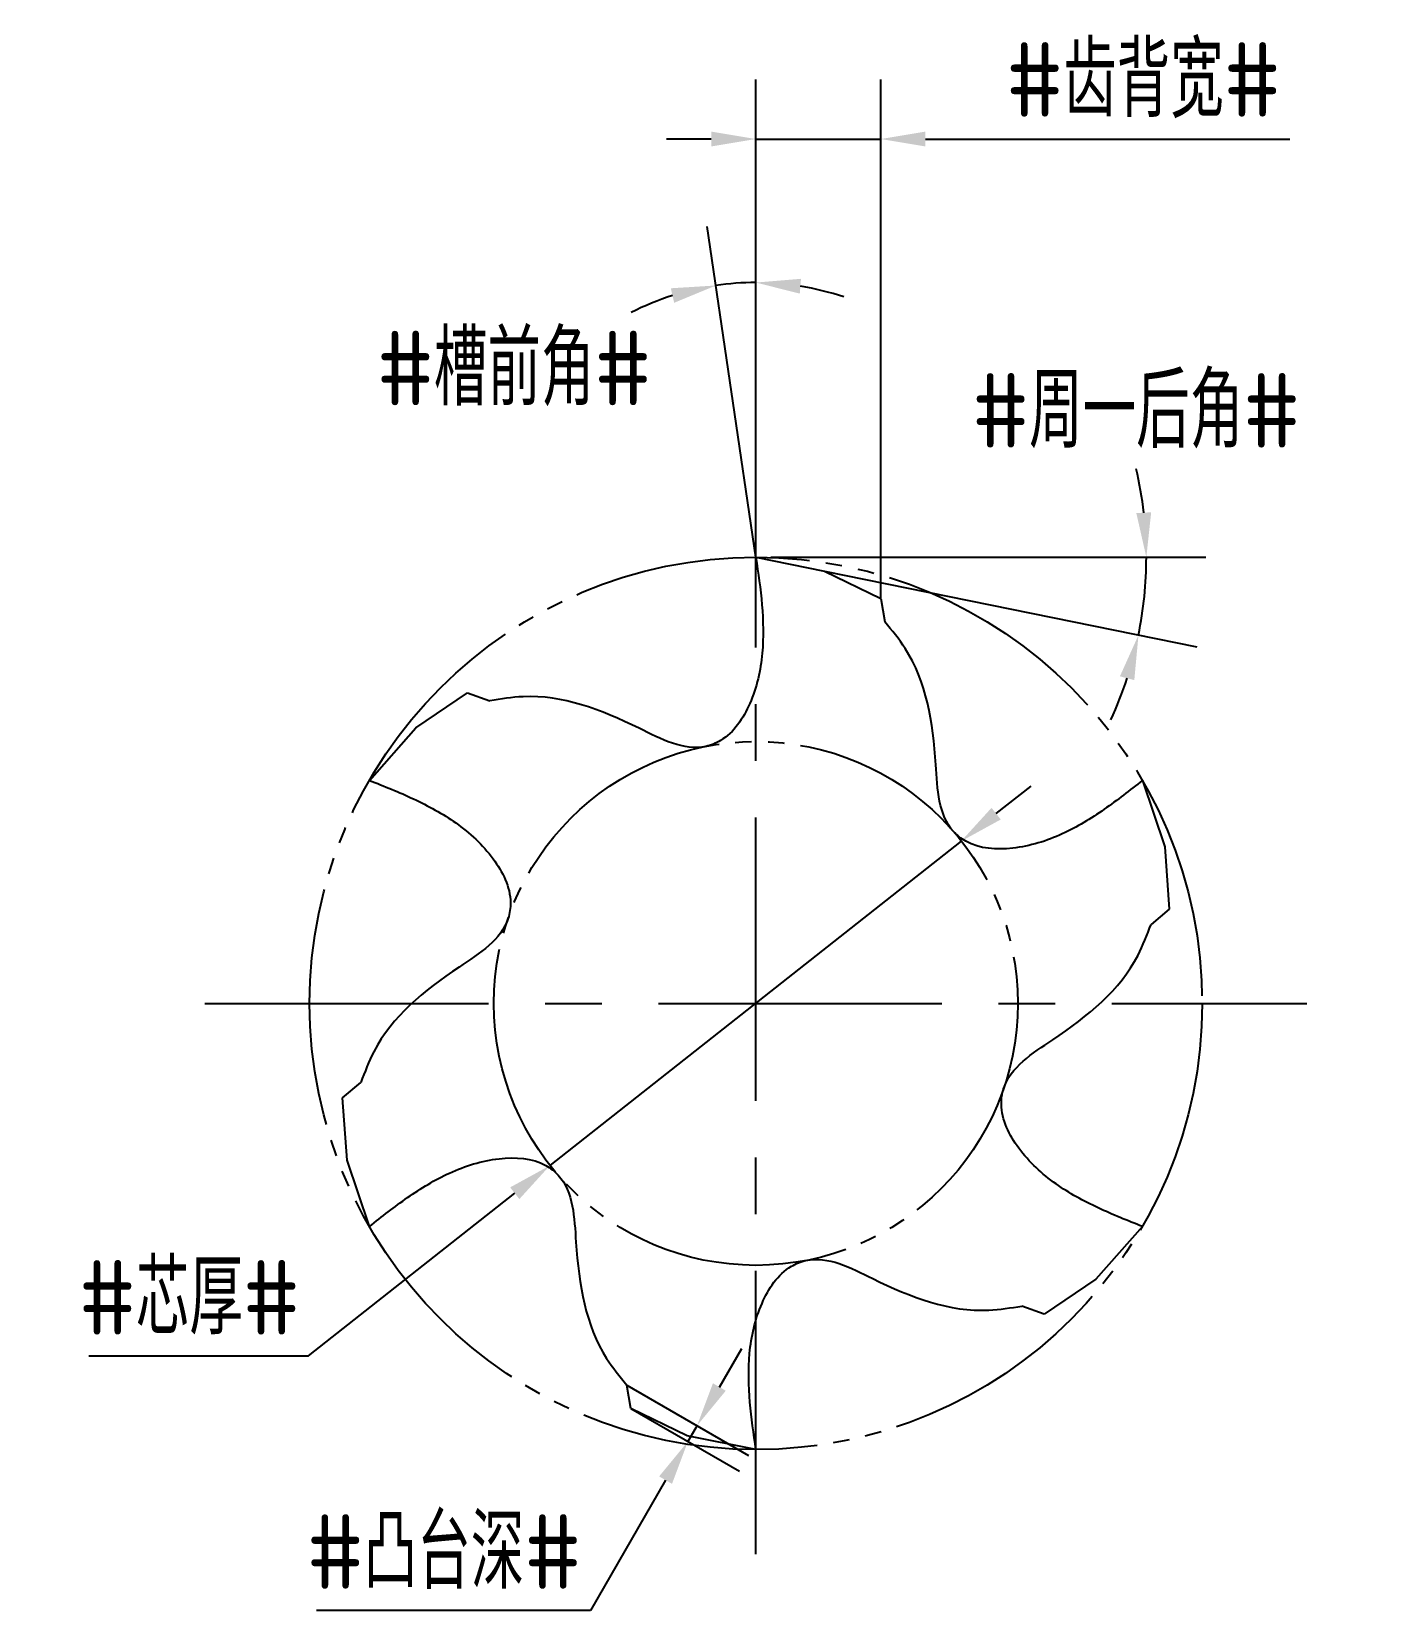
# Model space of a CAD drawing. Header units: millimetres. Extents: x 160.7 to 206.5, y 65.5 to 118.6.
import ezdxf

# ---------------------------------------------------------------- set-up
doc = ezdxf.new("R2010")
doc.units = ezdxf.units.MM
for name, pattern in [('ACAD_ISO04W100', [30, 24, -3, 0, -3]), ('CENTER', [50.8, 31.75, -6.35, 6.35, -6.35]), ('JIS_09_08', [10.75, 8, -0.55, 0.55, -0.55, 0.55, -0.55])]:
    doc.linetypes.add(name, pattern=pattern)
for name, color, linetype in [('中心线', 2, 'ACAD_ISO04W100'), ('标注', 7, 'Continuous'), ('虚线轮廓', 1, 'Continuous'), ('轮廓', 4, 'Continuous')]:
    doc.layers.add(name, color=color, linetype=linetype)
doc.styles.add('CFST0', font='gbenor.shx', dxfattribs={"bigfont": 'gbcbig.shx'})
doc.dimstyles.new('TYToolDesignC1-1', dxfattribs={"dimtxt": 2.5, "dimasz": 1.5, "dimexe": 2, "dimexo": 0, "dimtad": 1, "dimtoh": 1, "dimdec": 3, "dimdsep": 46, "dimtxsty": 'CFST0', "dimcen": 2.502, "dimclrd": 3, "dimclre": 3, "dimclrt": 3, "dimazin": 2, "dimtfac": 1, "dimtdec": 3, "dimtmove": 0, "dimatfit": 3, "dimfxl": 1, "dimarcsym": 0})

# ---------------------------------------------------------------- blocks, each defined once
blk = doc.blocks.new('*D7')
at = {"layer": 'Defpoints', "color": 0, "transparency": 16777216}
for p in [(191.897, 91.392), (178.073, 80.488)]:
    blk.add_point(p, dxfattribs=at)
at = {"layer": '标注', "color": 3, "lineweight": -2, "transparency": 16777216}
for p, q in [((193.075, 92.321), (194.253, 93.249)), ((191.897, 91.392), (178.073, 80.488)), ((169.965, 74.094), (176.895, 79.559)), ((162.575, 74.094), (169.965, 74.094))]:
    blk.add_line(p, q, dxfattribs=at)
at = {"layer": '标注', "color": 3, "transparency": 16777216}
for points in [[(192.92, 92.517), (193.23, 92.124), (191.897, 91.392)], [(176.74, 79.756), (177.05, 79.363), (178.073, 80.488)]]:
    blk.add_solid(points, dxfattribs=at)
at = {"layer": '标注', "color": 3, "transparency": 16777216, "insert": (165.958, 76.052), "char_height": 2.5, "attachment_point": 5, "style": 'CFST0'}
blk.add_mtext('#芯厚#', dxfattribs=at)
blk = doc.blocks.new('*D3')
at = {"layer": 'Defpoints', "color": 0, "transparency": 16777216}
for p in [(184.551, 110.163), (185, 100.94), (185, 100.94), (185, 100), (185.26, 99.17)]:
    blk.add_point(p, dxfattribs=at)
at = {"layer": '标注', "color": 3, "lineweight": -2, "transparency": 16777216}
for q in [(183.367, 112.055), (185, 112.174)]:
    blk.add_line((185, 100.94), q, dxfattribs=at)
for start, end in [(90, 98.3566), (71.3651, 80.6826), (107.674, 116.9914)]:
    blk.add_arc((185, 100.94), 9.234, start, end, dxfattribs=at)
at = {"layer": '标注', "color": 3, "transparency": 16777216}
for points in [[(182.14, 109.982), (182.253, 109.495), (183.658, 110.076)], [(186.475, 109.803), (186.515, 110.301), (185, 110.174)]]:
    blk.add_solid(points, dxfattribs=at)
at = {"layer": '标注', "color": 3, "transparency": 16777216, "insert": (176.873, 107.282), "char_height": 2.5, "attachment_point": 5, "style": 'CFST0'}
blk.add_mtext('#槽前角#', dxfattribs=at)
blk = doc.blocks.new('*D5')
at = {"layer": 'Defpoints', "color": 0, "transparency": 16777216}
for p in [(185, 100.94), (185, 100.94), (185.5, 100.94), (187.31, 100.47), (198.005, 99.189)]:
    blk.add_point(p, dxfattribs=at)
at = {"layer": '标注', "color": 3, "lineweight": -2, "transparency": 16777216}
for p, q in [((185.5, 100.94), (200.123, 100.94)), ((187.31, 100.47), (199.819, 97.925))]:
    blk.add_line(p, q, dxfattribs=at)
for start, end in [(6.5529, 13.1057), (348.4994, 360), (335.3937, 341.9465)]:
    blk.add_arc((185, 100.94), 13.123, start, end, dxfattribs=at)
at = {"layer": '标注', "color": 3, "transparency": 16777216}
for points in [[(198.286, 102.452), (197.787, 102.423), (198.123, 100.94)], [(197.235, 96.937), (197.718, 96.809), (197.859, 98.324)]]:
    blk.add_solid(points, dxfattribs=at)
at = {"layer": '标注', "color": 3, "transparency": 16777216, "insert": (197.781, 105.859), "char_height": 2.5, "attachment_point": 5, "style": 'CFST0'}
blk.add_mtext('#周一后角#', dxfattribs=at)
blk = doc.blocks.new('*D4')
at = {"layer": 'Defpoints', "color": 0, "transparency": 16777216}
for p in [(189.2, 115), (185, 100.94), (189.2, 99.56)]:
    blk.add_point(p, dxfattribs=at)
at = {"layer": '标注', "color": 3, "lineweight": -2, "transparency": 16777216}
for p, q in [((185, 100.94), (185, 117)), ((189.2, 99.56), (189.2, 117)), ((183.5, 115), (182, 115)), ((185, 115), (189.2, 115)), ((190.7, 115), (202.943, 115))]:
    blk.add_line(p, q, dxfattribs=at)
at = {"layer": '标注', "color": 3, "transparency": 16777216}
for points in [[(183.5, 115.25), (183.5, 114.75), (185, 115)], [(190.7, 115.25), (190.7, 114.75), (189.2, 115)]]:
    blk.add_solid(points, dxfattribs=at)
at = {"layer": '标注', "color": 3, "transparency": 16777216, "insert": (198.026, 116.972), "char_height": 2.5, "attachment_point": 5, "style": 'CFST0'}
blk.add_mtext('#齿背宽#', dxfattribs=at)
blk = doc.blocks.new('*D6')
at = {"layer": 'Defpoints', "color": 0, "transparency": 16777216}
for p in [(180.66, 73.11), (180.8, 72.32), (182.715, 71.215)]:
    blk.add_point(p, dxfattribs=at)
at = {"layer": '标注', "color": 3, "lineweight": -2, "transparency": 16777216}
for p, q in [((183.772, 73.045), (184.522, 74.344)), ((180.66, 73.11), (184.754, 70.746)), ((180.8, 72.32), (184.447, 70.215)), ((183.022, 71.746), (182.715, 71.215)), ((181.965, 69.915), (179.435, 65.534)), ((179.435, 65.534), (170.226, 65.534))]:
    blk.add_line(p, q, dxfattribs=at)
at = {"layer": '标注', "color": 3, "transparency": 16777216}
for points in [[(183.555, 73.17), (183.988, 72.92), (183.022, 71.746)], [(181.748, 70.04), (182.181, 69.79), (182.715, 71.215)]]:
    blk.add_solid(points, dxfattribs=at)
at = {"layer": '标注', "color": 3, "transparency": 16777216, "insert": (174.518, 67.506), "char_height": 2.5, "attachment_point": 5, "style": 'CFST0'}
blk.add_mtext('#凸台深#', dxfattribs=at)

msp = doc.modelspace()

# ---------------------------------------------------------------- linework, layer by layer
at = {"layer": '中心线', "linetype": 'CENTER', "ltscale": 0.3}
for p, q in [((185, 67.422), (185, 104.458)), ((166.482, 85.94), (203.518, 85.94))]:
    msp.add_line(p, q, dxfattribs=at)
at = {"layer": '虚线轮廓', "color": 7, "linetype": 'JIS_09_08'}
for radius in [15, 8.8047]:
    msp.add_circle((185, 85.94), radius, dxfattribs=at)
at = {"layer": '轮廓', "linetype": 'Continuous'}
for p, q in [((185, 100.94), (187.311, 100.4721)), ((187.311, 100.4721), (189.2, 99.5574)), ((173.5703, 95.2074), (175.307, 96.386)), ((172.0096, 93.44), (173.5703, 95.2074)), ((197.9904, 93.44), (198.7406, 91.2047)), ((198.7406, 91.2047), (198.893, 89.1114)), ((171.2594, 80.6753), (171.107, 82.7686)), ((172.0096, 78.44), (171.2594, 80.6753)), ((197.9904, 78.44), (196.4297, 76.6726)), ((196.4297, 76.6726), (194.693, 75.494)), ((182.689, 71.4079), (180.8, 72.3226)), ((185, 70.94), (182.689, 71.4079))]:
    msp.add_line(p, q, dxfattribs=at)
at = {"layer": '轮廓'}
for p, q in [((189.2, 99.5574), (189.3389, 98.7696)), ((175.307, 96.386), (176.0587, 96.1124)), ((198.893, 89.1114), (198.2802, 88.5972)), ((171.107, 82.7686), (171.7198, 83.2828)), ((194.693, 75.494), (193.9413, 75.7676)), ((180.8, 72.3226), (180.6611, 73.1104))]:
    msp.add_line(p, q, dxfattribs=at)
for points in [[(185, 100.94), (185.2012, 99.3413), (185.2116, 97.7098), (184.7951, 96.0241), (183.8076, 94.7772), (183.3189, 94.5827), (181.0728, 95.1913), (177.173, 96.2513), (176.0587, 96.1124)], [(197.9904, 93.44), (196.7065, 92.4664), (195.2987, 91.6417), (193.6306, 91.1595), (192.057, 91.3912), (191.6442, 91.7172), (191.0483, 93.9667), (190.0164, 97.874), (189.3389, 98.7696)], [(172.0096, 93.44), (173.4947, 92.8149), (174.9129, 92.0081), (176.1645, 90.8046), (176.7506, 89.326), (176.6747, 88.8054), (175.0246, 87.1646), (172.1567, 84.3173), (171.7198, 83.2828)], [(197.9904, 78.44), (196.5053, 79.0651), (195.0871, 79.8719), (193.8355, 81.0754), (193.2494, 82.554), (193.3253, 83.0746), (194.9754, 84.7154), (197.8433, 87.5627), (198.2802, 88.5972)], [(172.0096, 78.44), (173.2935, 79.4136), (174.7013, 80.2383), (176.3694, 80.7205), (177.943, 80.4888), (178.3558, 80.1628), (178.9517, 77.9133), (179.9836, 74.006), (180.6611, 73.1104)], [(185, 70.94), (184.7988, 72.5387), (184.7884, 74.1702), (185.2049, 75.8559), (186.1924, 77.1028), (186.6811, 77.2973), (188.9272, 76.6887), (192.827, 75.6287), (193.9413, 75.7676)]]:
    msp.add_spline(points, degree=3, dxfattribs=at)

# ---------------------------------------------------------------- dimensions: what is measured, and where the dimension line sits
at = {"layer": '标注'}
dim = msp.add_linear_dim(base=(189.2, 115), p1=(185, 100.94), p2=(189.2, 99.56), text='#齿背宽#', dimstyle='TYToolDesignC1-1', dxfattribs=at)
dim.commit()
dim.dimension.update_dxf_attribs({"geometry": '*D4', "text_midpoint": (198.0256, 115), "dimtype": 160})
for base, line1, line2, text, picture, middle in [((184.5512, 110.1632), ((185, 100.94), (185, 100)), ((185, 100.94), (185.26, 99.17)), '#槽前角#', '*D3', (176.8728, 105.3238)), ((198.0053, 99.1892), ((185, 100.94), (187.31, 100.47)), ((185, 100.94), (185.5, 100.94)), '#周一后角#', '*D5', (197.7808, 103.9155))]:
    dim = msp.add_angular_dim_2l(base=base, line1=line1, line2=line2, text=text, dimstyle='TYToolDesignC1-1', dxfattribs=at)
    dim.commit()
    dim.dimension.update_dxf_attribs({"geometry": picture, "text_midpoint": middle, "dimtype": 162})
dim = msp.add_diameter_dim_2p(p1=(191.8973, 91.3917), p2=(178.0727, 80.4883), text='#芯厚#', dimstyle='TYToolDesignC1-1', dxfattribs=at)
dim.commit()
dim.dimension.update_dxf_attribs({"geometry": '*D7', "text_midpoint": (165.9578, 74.094), "dimtype": 163})
dim = msp.add_linear_dim(base=(182.7148, 71.2145), p1=(180.66, 73.11), p2=(180.8, 72.32), angle=240, text='#凸台深#', dimstyle='TYToolDesignC1-1', dxfattribs=at)
dim.commit()
dim.dimension.update_dxf_attribs({"geometry": '*D6', "text_midpoint": (174.5179, 65.5341), "dimtype": 160})

doc.saveas('drawing.dxf')
